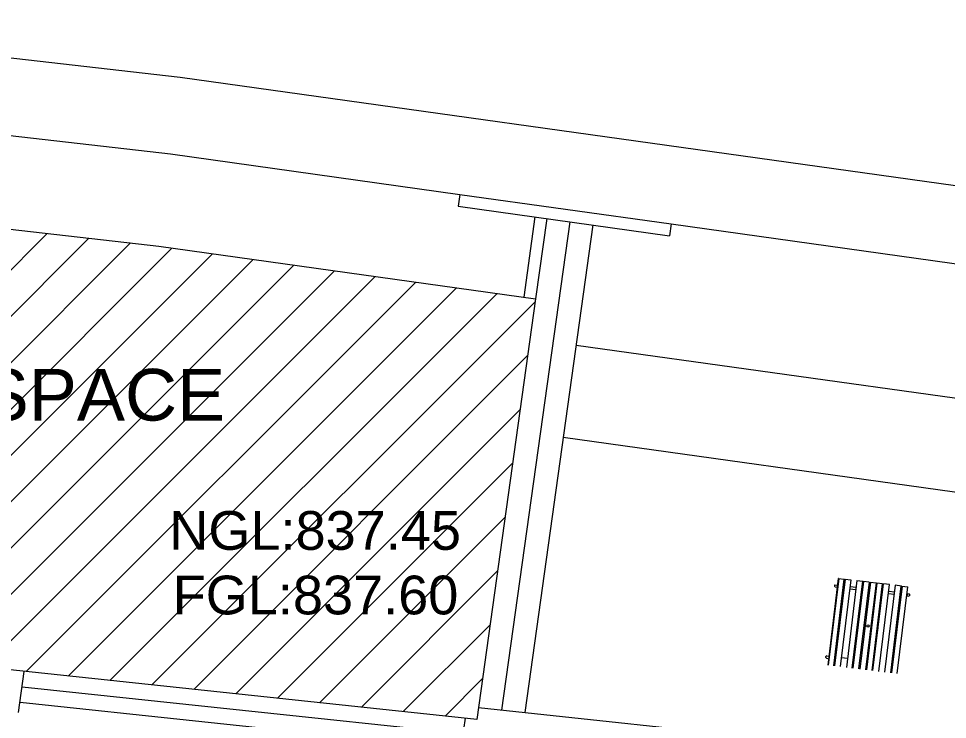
# Model space of a CAD drawing. Header units: metres. Extents: x 750 to 3116, y -341 to 1465.
# Drawn here: x 1615.86 to 1633.85, y 450.43 to 464 of the extents above; entities that cross this region are included whole.
import ezdxf

# ---------------------------------------------------------------- set-up
doc = ezdxf.new("R2010")
doc.units = ezdxf.units.M
for name, color, linetype, lineweight in [('Cycle road', 254, 'Continuous', 20), ('Footpath', 32, 'Continuous', 18), ('Hatch', 251, 'Continuous', 5), ('Inverted beam', 252, 'Continuous', 5), ('Levels', 252, 'Continuous', 5), ('street fur', 33, 'Continuous', 15), ('Vehicular Road', 253, 'Continuous', 20), ('Wall ext', 20, 'Continuous', 18)]:
    doc.layers.add(name, color=color, linetype=linetype, lineweight=lineweight)
doc.layers.add('Text', color=7, linetype='Continuous')
doc.styles.get("Standard").update_dxf_attribs({"font": 'arial.ttf'})

msp = doc.modelspace()

# ---------------------------------------------------------------- hatches: boundary and pattern name
at = {"layer": 'Hatch', "transparency": 33554687}
h = msp.add_hatch(dxfattribs=at)
h.set_pattern_fill('ANSI31', color=256, scale=0.2)
h.set_pattern_definition([(45, (-11491893.7876, -4445184.6138), (-0.449012806053, 0.449012806053), [])])
h.paths.add_polyline_path([(1629.315, 418.827), (1633.845, 414.678), (1630.577, 411.11), (1638.187, 404.139), (1640.084, 406.21), (1641.854, 404.589), (1643.225, 406.086), (1645.769, 403.756), (1662.268, 421.768), (1656.288, 427.246), (1654.39, 425.175), (1652.62, 426.796), (1651.249, 425.299), (1647.076, 429.122), (1640.538, 421.985), (1630.028, 431.612), (1628.13, 429.54), (1626.361, 431.161), (1624.989, 429.664), (1622.117, 432.295), (1612.311, 421.59), (1595.918, 436.606), (1576.15, 415.025), (1583.76, 408.054), (1585.658, 410.126), (1589.972, 406.174), (1597.88, 414.808), (1607.161, 406.307), (1610.43, 409.876), (1611.927, 408.505), (1613.824, 410.576), (1618.138, 406.625)])
h.paths.add_polyline_path([(1567.853, 440.609), (1551.941, 423.194), (1557.199, 418.39), (1554.724, 415.68), (1562.077, 408.962), (1575.904, 424.095), (1575.167, 424.77), (1579.726, 429.761)])
h.paths.add_polyline_path([(1567.526, 459.865), (1571.048, 456.648), (1573.489, 459.32), (1577.35, 455.792), (1579.791, 458.464), (1583.482, 455.091), (1585.924, 457.763), (1589.615, 454.39), (1593.938, 459.121), (1590.077, 462.649), (1587.635, 459.977), (1583.944, 463.35), (1581.503, 460.678), (1577.812, 464.051), (1575.37, 461.379), (1571.679, 464.752), (1568.75, 461.545), (1561.802, 467.893), (1556.419, 468.509), (1556.158, 464.553), (1556.058, 463.037), (1559.288, 460.085), (1557.487, 458.114), (1562.086, 453.911)])
h.paths.add_polyline_path([(1625.872, 458.575), (1618.575, 459.594), (1601.571, 461.537), (1600.595, 452.994), (1624.735, 450.432)])
h.paths.add_polyline_path([(1666.846, 428.346), (1658.141, 429.269), (1656.963, 427.984), (1662.944, 422.506), (1666.657, 426.56)])
h.paths.add_polyline_path([(1556.356, 467.546), (1554.091, 467.696), (1553.893, 464.702), (1556.158, 464.553)])
h.paths.add_polyline_path([(1559.797, 453.971), (1556.475, 457.006), (1554.721, 455.087), (1558.043, 452.052)])
h.paths.add_polyline_path([(1693.712, 400.277), (1690.735, 400.652), (1690.423, 398.172), (1693.399, 397.797)])
h.paths.add_polyline_path([(1689.388, 434.345), (1687.545, 436.033), (1685.518, 433.821), (1687.362, 432.132)])

# ---------------------------------------------------------------- linework, layer by layer
at = {"layer": 'Cycle road', "linetype": 'Continuous', "lineweight": 20, "ltscale": 100}
for p, q in [((1615.858, 450.567), (1615.969, 451.363)), ((1624.506, 450.457), (1624.404, 449.726))]:
    msp.add_line(p, q, dxfattribs=at)
at = {"layer": 'Footpath'}
for p, q in [((1626.656, 457.681), (1635.605, 456.431)), ((1626.407, 455.899), (1645.534, 453.227))]:
    msp.add_line(p, q, dxfattribs=at)
msp.add_lwpolyline([(1628.498, 460.025), (1635.961, 458.983), (1635.605, 456.431)], dxfattribs=at)
at = {"layer": 'Inverted beam', "lineweight": 20}
msp.add_line((1624.735, 450.432), (1591.468, 453.962), dxfattribs=at)
at = {"layer": 'Inverted beam'}
msp.add_line((1624.767, 450.66), (1681.906, 444.597), dxfattribs=at)
at = {"layer": 'Inverted beam', "lineweight": 20}
msp.add_lwpolyline([(1600.595, 452.994), (1601.571, 461.537), (1618.575, 459.594), (1625.872, 458.575), (1624.735, 450.432)], dxfattribs=at)
at = {"layer": 'Levels'}
for p, q in [((1626.535, 460.067), (1625.214, 450.613)), ((1626.98, 460.005), (1625.662, 450.565)), ((1615.928, 451.065), (1624.464, 450.159)), ((1615.886, 450.768), (1624.423, 449.862))]:
    msp.add_line(p, q, dxfattribs=at)
at = {"layer": 'street fur'}
for p, q in [((1631.735, 453.163), (1631.53, 451.484)), ((1631.743, 453.162), (1631.538, 451.483)), ((1631.846, 453.15), (1631.64, 451.47)), ((1631.648, 451.469), (1631.853, 453.149)), ((1631.663, 453.028), (1631.661, 453.013)), ((1631.671, 453.035), (1631.663, 453.028)), ((1631.869, 453.147), (1631.664, 451.467)), ((1631.671, 453.035), (1631.719, 453.029)), ((1631.734, 453.164), (1631.737, 453.164)), ((1631.734, 453.163), (1631.736, 453.163)), ((1631.734, 453.163), (1631.856, 453.149)), ((1631.98, 453.134), (1631.774, 451.454)), ((1631.842, 453.054), (1631.858, 453.052)), ((1631.868, 453.148), (1631.87, 453.148)), ((1631.868, 453.147), (1631.981, 453.133)), ((1631.868, 453.146), (1631.87, 453.146)), ((1632.098, 453.119), (1631.893, 451.439)), ((1631.979, 453.134), (1631.981, 453.134)), ((1631.979, 453.133), (1631.981, 453.133)), ((1632.003, 451.426), (1632.208, 453.106)), ((1632.224, 453.104), (1632.019, 451.424)), ((1632.098, 453.119), (1632.208, 453.106)), ((1632.335, 453.09), (1632.13, 451.411)), ((1632.358, 453.087), (1632.153, 451.408)), ((1632.335, 453.09), (1632.224, 453.104)), ((1632.469, 453.074), (1632.264, 451.394)), ((1632.484, 453.072), (1632.279, 451.392)), ((1632.334, 453.09), (1632.335, 453.09)), ((1632.358, 453.087), (1632.469, 453.074)), ((1632.39, 451.379), (1632.595, 453.058)), ((1632.405, 451.377), (1632.611, 453.056)), ((1632.468, 453.075), (1632.469, 453.074)), ((1632.468, 453.073), (1632.469, 453.073)), ((1632.595, 453.058), (1632.484, 453.072)), ((1632.721, 453.043), (1632.516, 451.363)), ((1632.524, 451.362), (1632.729, 453.042)), ((1632.594, 453.058), (1632.595, 453.058)), ((1632.729, 453.042), (1632.611, 453.056)), ((1632.839, 453.029), (1632.634, 451.349)), ((1632.957, 453.014), (1632.839, 453.029)), ((1632.839, 453.029), (1632.839, 453.029)), ((1631.667, 453.004), (1631.661, 453.013)), ((1631.675, 452.994), (1631.667, 453.004)), ((1631.674, 452.995), (1631.675, 452.995)), ((1631.714, 452.989), (1631.674, 452.994)), ((1631.832, 452.975), (1631.848, 452.973)), ((1631.851, 452.997), (1631.835, 452.999)), ((1631.837, 453.015), (1631.853, 453.013)), ((1631.958, 452.96), (1632.077, 452.945)), ((1632.082, 452.985), (1631.963, 453)), ((1632.708, 452.868), (1632.818, 452.855)), ((1632.823, 452.895), (1632.712, 452.908)), ((1632.95, 453.015), (1632.745, 451.335)), ((1632.752, 451.335), (1632.957, 453.014)), ((1632.966, 453.013), (1632.76, 451.334)), ((1632.973, 453.012), (1632.768, 451.333)), ((1632.879, 451.319), (1633.084, 452.999)), ((1632.939, 452.864), (1632.947, 452.863)), ((1632.941, 452.88), (1632.949, 452.879)), ((1632.945, 452.919), (1632.954, 452.918)), ((1632.966, 453.013), (1633.084, 452.999)), ((1633.066, 452.848), (1633.081, 452.846)), ((1633.115, 452.859), (1633.068, 452.865)), ((1633.075, 452.864), (1633.076, 452.864)), ((1633.075, 452.864), (1633.076, 452.864)), ((1633.075, 452.863), (1633.076, 452.863)), ((1633.083, 452.999), (1633.084, 452.999)), ((1633.107, 452.86), (1633.106, 452.86)), ((1633.115, 452.859), (1633.121, 452.85)), ((1633.12, 452.834), (1633.121, 452.85)), ((1632.936, 452.84), (1632.944, 452.839)), ((1633.063, 452.825), (1633.102, 452.82)), ((1633.102, 452.82), (1633.101, 452.82)), ((1633.111, 452.828), (1633.102, 452.82)), ((1633.12, 452.834), (1633.111, 452.828)), ((1631.768, 452.319), (1631.752, 452.321)), ((1631.749, 452.297), (1631.765, 452.295)), ((1632.102, 452.238), (1632.118, 452.236)), ((1632.125, 452.292), (1632.109, 452.294)), ((1632.229, 452.223), (1632.252, 452.22)), ((1632.259, 452.275), (1632.235, 452.278)), ((1632.363, 452.206), (1632.378, 452.204)), ((1632.385, 452.26), (1632.369, 452.262)), ((1632.489, 452.191), (1632.505, 452.189)), ((1632.511, 452.244), (1632.496, 452.246)), ((1632.862, 452.161), (1632.853, 452.162)), ((1632.856, 452.186), (1632.864, 452.185)), ((1631.492, 451.632), (1631.494, 451.648)), ((1631.492, 451.632), (1631.499, 451.624)), ((1631.502, 451.655), (1631.494, 451.648)), ((1631.506, 451.615), (1631.499, 451.624)), ((1631.512, 451.662), (1631.502, 451.655)), ((1631.506, 451.615), (1631.53, 451.612)), ((1631.511, 451.663), (1631.513, 451.662)), ((1631.511, 451.662), (1631.551, 451.657)), ((1631.511, 451.661), (1631.513, 451.661)), ((1631.667, 451.619), (1631.682, 451.617)), ((1631.685, 451.641), (1631.669, 451.643)), ((1631.914, 451.613), (1631.796, 451.627))]:
    msp.add_line(p, q, dxfattribs=at)
for points in [[(1632.187, 452.929), (1632.203, 452.927)], [(1632.194, 452.989), (1632.21, 452.987)], [(1632.313, 452.914), (1632.337, 452.911)], [(1632.32, 452.973), (1632.344, 452.97)], [(1632.447, 452.897), (1632.463, 452.895)], [(1632.454, 452.957), (1632.47, 452.955)], [(1632.573, 452.882), (1632.589, 452.88)], [(1632.581, 452.942), (1632.596, 452.94)], [(1632.025, 451.602), (1632.041, 451.6)]]:
    msp.add_lwpolyline(points, dxfattribs=at)
msp.add_circle((1632.311, 452.241), 0.025, dxfattribs=at)
at = {"layer": 'Vehicular Road', "lineweight": 20}
msp.add_lwpolyline([(1557.761, 449.519), (1555.279, 446.802, -0.709085), (1551.807, 448.283), (1553.093, 467.762, -0.428302), (1555.871, 470.081), (1618.991, 462.868), (1682.293, 454.027, -0.390874), (1683.583, 452.453), (1683.205, 445.992, 0.188493), (1683.542, 444.953), (1684.624, 443.633, -0.373088), (1684.57, 441.669), (1678.226, 434.743)], format="xyb", dxfattribs=at)
msp.add_lwpolyline([(1599.647, 463.568), (1618.802, 461.379), (1624.408, 460.596)], dxfattribs=at)
at = {"layer": 'Wall ext', "linetype": 'Continuous', "lineweight": 20, "ltscale": 100}
for p, q in [((1624.408, 460.596), (1624.376, 460.369)), ((1625.861, 460.161), (1625.644, 458.606)), ((1626.089, 460.129), (1625.872, 458.575))]:
    msp.add_line(p, q, dxfattribs=at)
at = {"layer": 'Wall ext'}
msp.add_line((1628.498, 460.025), (1628.466, 459.797), dxfattribs=at)
at = {"layer": 'Wall ext', "lineweight": 20}
for points in [[(1624.408, 460.596), (1628.498, 460.025)], [(1624.376, 460.369), (1628.466, 459.797)]]:
    msp.add_lwpolyline(points, dxfattribs=at)

# ---------------------------------------------------------------- texts
at = {"layer": 'Text', "color": 30, "true_color": 0xf26722, "attachment_point": 1}
for s, width, insert, char_height in [('\\pi0.57686;COMMERCIAL SPACE', 15.60256, (1604.691, 457.218), 1), ('\\pi0.98989;NGL:837.45\\P\\pi1.05538;FGL:837.60', 7.5081, (1617.788, 454.466), 0.75)]:
    msp.add_mtext_dynamic_manual_height_columns(s, width=width, gutter_width=12.5, heights=[0], dxfattribs=dict(at, insert=insert, char_height=char_height))

doc.saveas('drawing.dxf')
